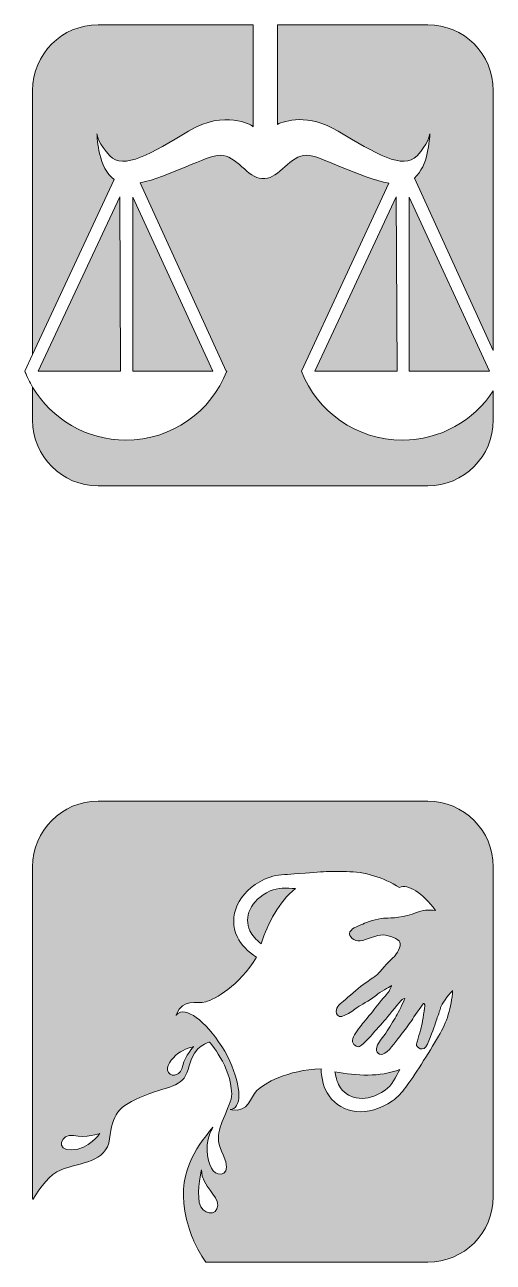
# Model space of a CAD drawing. Header units: inches. Extents: x 78 to 1162, y -895 to -77.
# Drawn here: x 1027.7 to 1162.1, y -447.4 to -92.8 of the extents above; entities that cross this region are included whole.
import ezdxf

# ---------------------------------------------------------------- set-up
doc = ezdxf.new("R2010")
doc.units = ezdxf.units.IN
doc.header["$MEASUREMENT"] = 0
doc.layers.add('Layer 1', color=7, linetype='Continuous')

# ---------------------------------------------------------------- blocks, each defined once
blk = doc.blocks.new('block 22')
at = {"layer": 'Layer 1', "true_color": 0x231f20}
h = blk.add_hatch(color=250, dxfattribs=at)
h.dxf.hatch_style = 2
edge = h.paths.add_edge_path()
edge.add_spline(control_points=[(1135.3, -392.08), (1134.1, -394.37), (1133.05, -396.67), (1131.06, -398.06), (1125.82, -401.73), (1120.68, -400.81), (1118.3, -397.4), (1117.36, -396.07), (1117.04, -394.64), (1116.68, -392.76), (1122.98, -393.93), (1129.54, -394.39), (1135.3, -392.08)], knot_values=[0, 0, 0, 0, 1, 1, 1, 2, 2, 2, 3, 3, 3, 4, 4, 4, 4], degree=3, periodic=1)
edge = h.paths.add_edge_path()
edge.add_spline(control_points=[(1105.38, -340.29), (1100.5, -344.13), (1097.62, -350.03), (1095.49, -356.07), (1094.04, -354.83), (1092.96, -353.83), (1092.27, -352.36), (1090.52, -348.59), (1092.29, -343.67), (1098.08, -340.97), (1100.29, -339.94), (1102.81, -340.18), (1105.38, -340.29)], knot_values=[0, 0, 0, 0, 1, 1, 1, 2, 2, 2, 3, 3, 3, 4, 4, 4, 4], degree=3, periodic=1)
edge = h.paths.add_edge_path()
edge.add_spline(control_points=[(1029.98, -334.05), (1029.98, -323.66), (1038.4, -315.24), (1048.78, -315.24), (1048.78, -315.24), (1143.29, -315.24), (1143.29, -315.24), (1153.67, -315.24), (1162.09, -323.66), (1162.09, -334.05), (1162.09, -334.05), (1162.09, -428.55), (1162.09, -428.55), (1162.09, -438.94), (1153.67, -447.35), (1143.29, -447.35), (1143.29, -447.35), (1079.7, -447.35), (1079.7, -447.35), (1077.5, -444.41), (1075.5, -440.44), (1074.14, -435.06), (1070.93, -422.33), (1076.8, -414.62), (1081.65, -408.68), (1081.36, -409.28), (1081.09, -409.89), (1080.84, -410.49), (1079.08, -414.84), (1080.38, -419.42), (1081.78, -421.19), (1083.19, -422.95), (1087.54, -422.59), (1084.61, -416.6), (1081.67, -410.6), (1084.14, -408.37), (1086.33, -402.18), (1086.83, -401.14), (1087.1, -400.12), (1087.07, -399.08), (1086.84, -391.09), (1080.73, -384.28), (1080.73, -384.28), (1080.73, -384.28), (1076.26, -384.98), (1074.85, -391.09), (1073.44, -397.21), (1070.15, -396.5), (1062.15, -399.56), (1054.17, -402.61), (1052.98, -405.19), (1052.05, -412.01), (1051.11, -418.83), (1043.82, -418.6), (1037.94, -420.95), (1035.11, -422.08), (1032.23, -425.83), (1030, -429.41), (1029.98, -429.13), (1029.98, -428.84), (1029.98, -428.55), (1029.98, -428.55), (1029.98, -334.05), (1029.98, -334.05)], knot_values=[0, 0, 0, 0, 1, 1, 1, 2, 2, 2, 3, 3, 3, 4, 4, 4, 5, 5, 5, 6, 6, 6, 7, 7, 7, 8, 8, 8, 9, 9, 9, 10, 10, 10, 11, 11, 11, 12, 12, 12, 13, 13, 13, 14, 14, 14, 15, 15, 15, 16, 16, 16, 17, 17, 17, 18, 18, 18, 19, 19, 19, 20, 20, 20, 21, 21, 21, 21], degree=3, periodic=1)
edge = h.paths.add_edge_path()
edge.add_spline(control_points=[(1146.38, -382.56), (1148.79, -378.72), (1150.15, -374.23), (1150.43, -369.51), (1150.23, -369.74), (1150.04, -369.96), (1149.86, -370.15), (1148.38, -371.71), (1146.96, -374.16), (1146.93, -374.6), (1146.9, -375.05), (1146.05, -377.02), (1145.73, -378.21), (1145.4, -379.41), (1144.33, -382.3), (1143.24, -384.86), (1142.15, -387.41), (1139.88, -385.79), (1140.07, -384.89), (1140.26, -383.99), (1141.28, -380.96), (1141.54, -379.64), (1141.8, -378.32), (1142.56, -374.18), (1142.42, -373.59), (1142.28, -372.99), (1142.11, -373.2), (1142.11, -373.2), (1142.11, -373.2), (1139.7, -376.38), (1139.02, -377.57), (1138.34, -378.76), (1136.91, -380.48), (1136.06, -381.58), (1135.22, -382.69), (1133.35, -385.39), (1131.65, -387), (1129.96, -388.61), (1128.61, -387.5), (1128.58, -386.23), (1128.56, -384.96), (1130.68, -382.59), (1131.65, -381.07), (1132.62, -379.54), (1133.88, -377.61), (1134.56, -376.36), (1135.23, -375.1), (1136.77, -371.76), (1136.77, -371.76), (1136.77, -371.76), (1136.6, -371.62), (1135.94, -372.11), (1135.28, -372.6), (1132.16, -376.59), (1131.55, -377.36), (1130.94, -378.13), (1128.54, -380.62), (1127.78, -381.62), (1127.03, -382.63), (1124.11, -385.72), (1123.37, -385.61), (1122.63, -385.5), (1121.34, -384.68), (1121.78, -383.28), (1122.22, -381.88), (1123.77, -380.03), (1124.62, -378.99), (1125.47, -377.95), (1127.49, -375.55), (1128.12, -374.68), (1128.76, -373.81), (1131.22, -370.91), (1131.75, -370.3), (1132.28, -369.7), (1133.29, -367.72), (1132.81, -368.14), (1132.33, -368.55), (1129.5, -369.89), (1128.61, -370.78), (1127.72, -371.66), (1124.58, -373.44), (1123.6, -374.02), (1122.63, -374.59), (1118.43, -378.12), (1117.44, -376.6), (1116.45, -375.08), (1117.51, -373.87), (1118.64, -372.97), (1119.79, -372.06), (1122.44, -369.62), (1124, -368.37), (1125.57, -367.12), (1128.34, -365.44), (1128.9, -364.86), (1129.46, -364.28), (1131.98, -361.24), (1133.26, -360.17), (1134.55, -359.1), (1135.75, -356.7), (1135.33, -355.68), (1134.91, -354.66), (1132.34, -353.74), (1130.52, -353.57), (1128.7, -353.42), (1125.68, -355.12), (1123.94, -355.27), (1122.21, -355.42), (1120.43, -354.06), (1121, -352.72), (1121.58, -351.37), (1123.89, -350.9), (1125.18, -350.24), (1126.46, -349.58), (1129.96, -348.7), (1131.23, -348.73), (1132.5, -348.77), (1136.8, -348.6), (1140.07, -347.17), (1141.6, -346.49), (1143.64, -346.31), (1145.54, -346.54), (1141.83, -341.59), (1137.61, -338.81), (1135.18, -340), (1130.49, -337.01), (1125.21, -335.41), (1119.96, -335.43), (1114.15, -335.29), (1113.82, -335.41), (1103.05, -336.22), (1100.79, -336.25), (1098.54, -336.65), (1096.51, -337.6), (1088.71, -341.23), (1086.02, -348.42), (1088.64, -354.05), (1089.79, -356.51), (1091.71, -358.31), (1094.21, -359.95), (1089.13, -368.2), (1082.27, -372.03), (1079.62, -372.76), (1076.97, -373.48), (1073.03, -371.58), (1071.24, -376.26), (1071.2, -376.39), (1071.15, -376.51), (1071.11, -376.64), (1071.31, -376.35), (1071.56, -376.12), (1071.85, -375.95), (1074.66, -374.33), (1080.53, -379.21), (1085.1, -386.91), (1089.22, -394.51), (1090.39, -401.71), (1087.65, -403.29), (1087.36, -403.46), (1087.03, -403.56), (1086.68, -403.59), (1086.81, -403.62), (1086.94, -403.64), (1087.07, -403.66), (1092.03, -404.45), (1092.34, -400.09), (1094.3, -398.16), (1096.25, -396.23), (1103, -392.2), (1112.69, -391.93), (1112.85, -394.91), (1113.45, -397.47), (1115.01, -399.7), (1118.57, -404.79), (1126.14, -406.04), (1133.19, -401.11), (1134.69, -400.06), (1135.94, -398.71), (1136.98, -397.19), (1139.16, -394.32), (1143.63, -387.37), (1146.38, -382.56)], knot_values=[0, 0, 0, 0, 1, 1, 1, 2, 2, 2, 3, 3, 3, 4, 4, 4, 5, 5, 5, 6, 6, 6, 7, 7, 7, 8, 8, 8, 9, 9, 9, 10, 10, 10, 11, 11, 11, 12, 12, 12, 13, 13, 13, 14, 14, 14, 15, 15, 15, 16, 16, 16, 17, 17, 17, 18, 18, 18, 19, 19, 19, 20, 20, 20, 21, 21, 21, 22, 22, 22, 23, 23, 23, 24, 24, 24, 25, 25, 25, 26, 26, 26, 27, 27, 27, 28, 28, 28, 29, 29, 29, 30, 30, 30, 31, 31, 31, 32, 32, 32, 33, 33, 33, 34, 34, 34, 35, 35, 35, 36, 36, 36, 37, 37, 37, 38, 38, 38, 39, 39, 39, 40, 40, 40, 41, 41, 41, 42, 42, 42, 43, 43, 43, 44, 44, 44, 45, 45, 45, 46, 46, 46, 47, 47, 47, 48, 48, 48, 49, 49, 49, 50, 50, 50, 51, 51, 51, 52, 52, 52, 53, 53, 53, 54, 54, 54, 55, 55, 55, 56, 56, 56, 57, 57, 57, 58, 58, 58, 59, 59, 59, 60, 60, 60, 60], degree=3, periodic=1)
edge = h.paths.add_edge_path()
edge.add_spline(control_points=[(1049.23, -410.49), (1049.23, -410.49), (1045.23, -411.78), (1041.7, -411.08), (1038.18, -410.37), (1036.29, -415.42), (1041.23, -415.19), (1046.17, -414.95), (1049.23, -410.49), (1049.23, -410.49)], knot_values=[0, 0, 0, 0, 1, 1, 1, 2, 2, 2, 3, 3, 3, 3], degree=3, periodic=1)
edge = h.paths.add_edge_path()
edge.add_spline(control_points=[(1078.38, -420.83), (1078.38, -420.83), (1077.08, -426.59), (1077.79, -430.24), (1078.5, -433.88), (1082.96, -434.23), (1083.08, -431.06), (1083.19, -427.88), (1078.61, -426.12), (1078.38, -420.83)], knot_values=[0, 0, 0, 0, 1, 1, 1, 2, 2, 2, 3, 3, 3, 3], degree=3, periodic=1)
edge = h.paths.add_edge_path()
edge.add_spline(control_points=[(1076.14, -385.57), (1076.14, -385.57), (1073.44, -386.16), (1071.67, -387.57), (1069.91, -388.98), (1067.8, -391.44), (1068.97, -392.98), (1070.15, -394.5), (1072.5, -393.79), (1073.09, -390.98), (1073.67, -388.15), (1076.14, -385.57), (1076.14, -385.57)], knot_values=[0, 0, 0, 0, 1, 1, 1, 2, 2, 2, 3, 3, 3, 4, 4, 4, 4], degree=3, periodic=1)
at = {"layer": 'Layer 1', "lineweight": 0}
for points, knots in [([(1029.98, -334.05), (1029.98, -323.66), (1038.4, -315.24), (1048.78, -315.24), (1048.78, -315.24), (1143.29, -315.24), (1143.29, -315.24), (1153.67, -315.24), (1162.09, -323.66), (1162.09, -334.05), (1162.09, -334.05), (1162.09, -428.55), (1162.09, -428.55), (1162.09, -438.94), (1153.67, -447.35), (1143.29, -447.35), (1143.29, -447.35), (1079.7, -447.35), (1079.7, -447.35), (1077.5, -444.41), (1075.5, -440.44), (1074.14, -435.06), (1070.93, -422.33), (1076.8, -414.62), (1081.65, -408.68), (1081.36, -409.28), (1081.09, -409.89), (1080.84, -410.49), (1079.08, -414.84), (1080.38, -419.42), (1081.78, -421.19), (1083.19, -422.95), (1087.54, -422.59), (1084.61, -416.6), (1081.67, -410.6), (1084.14, -408.37), (1086.33, -402.18), (1086.83, -401.14), (1087.1, -400.12), (1087.07, -399.08), (1086.84, -391.09), (1080.73, -384.28), (1080.73, -384.28), (1080.73, -384.28), (1076.26, -384.98), (1074.85, -391.09), (1073.44, -397.21), (1070.15, -396.5), (1062.15, -399.56), (1054.17, -402.61), (1052.98, -405.19), (1052.05, -412.01), (1051.11, -418.83), (1043.82, -418.6), (1037.94, -420.95), (1035.11, -422.08), (1032.23, -425.83), (1030, -429.41), (1029.98, -429.13), (1029.98, -428.84), (1029.98, -428.55), (1029.98, -428.55), (1029.98, -334.05), (1029.98, -334.05)], [0, 0, 0, 0, 1, 1, 1, 2, 2, 2, 3, 3, 3, 4, 4, 4, 5, 5, 5, 6, 6, 6, 7, 7, 7, 8, 8, 8, 9, 9, 9, 10, 10, 10, 11, 11, 11, 12, 12, 12, 13, 13, 13, 14, 14, 14, 15, 15, 15, 16, 16, 16, 17, 17, 17, 18, 18, 18, 19, 19, 19, 20, 20, 20, 21, 21, 21, 21]), ([(1146.38, -382.56), (1148.79, -378.72), (1150.15, -374.23), (1150.43, -369.51), (1150.23, -369.74), (1150.04, -369.96), (1149.86, -370.15), (1148.38, -371.71), (1146.96, -374.16), (1146.93, -374.6), (1146.9, -375.05), (1146.05, -377.02), (1145.73, -378.21), (1145.4, -379.41), (1144.33, -382.3), (1143.24, -384.86), (1142.15, -387.41), (1139.88, -385.79), (1140.07, -384.89), (1140.26, -383.99), (1141.28, -380.96), (1141.54, -379.64), (1141.8, -378.32), (1142.56, -374.18), (1142.42, -373.59), (1142.28, -372.99), (1142.11, -373.2), (1142.11, -373.2), (1142.11, -373.2), (1139.7, -376.38), (1139.02, -377.57), (1138.34, -378.76), (1136.91, -380.48), (1136.06, -381.58), (1135.22, -382.69), (1133.35, -385.39), (1131.65, -387), (1129.96, -388.61), (1128.61, -387.5), (1128.58, -386.23), (1128.56, -384.96), (1130.68, -382.59), (1131.65, -381.07), (1132.62, -379.54), (1133.88, -377.61), (1134.56, -376.36), (1135.23, -375.1), (1136.77, -371.76), (1136.77, -371.76), (1136.77, -371.76), (1136.6, -371.62), (1135.94, -372.11), (1135.28, -372.6), (1132.16, -376.59), (1131.55, -377.36), (1130.94, -378.13), (1128.54, -380.62), (1127.78, -381.62), (1127.03, -382.63), (1124.11, -385.72), (1123.37, -385.61), (1122.63, -385.5), (1121.34, -384.68), (1121.78, -383.28), (1122.22, -381.88), (1123.77, -380.03), (1124.62, -378.99), (1125.47, -377.95), (1127.49, -375.55), (1128.12, -374.68), (1128.76, -373.81), (1131.22, -370.91), (1131.75, -370.3), (1132.28, -369.7), (1133.29, -367.72), (1132.81, -368.14), (1132.33, -368.55), (1129.5, -369.89), (1128.61, -370.78), (1127.72, -371.66), (1124.58, -373.44), (1123.6, -374.02), (1122.63, -374.59), (1118.43, -378.12), (1117.44, -376.6), (1116.45, -375.08), (1117.51, -373.87), (1118.64, -372.97), (1119.79, -372.06), (1122.44, -369.62), (1124, -368.37), (1125.57, -367.12), (1128.34, -365.44), (1128.9, -364.86), (1129.46, -364.28), (1131.98, -361.24), (1133.26, -360.17), (1134.55, -359.1), (1135.75, -356.7), (1135.33, -355.68), (1134.91, -354.66), (1132.34, -353.74), (1130.52, -353.57), (1128.7, -353.42), (1125.68, -355.12), (1123.94, -355.27), (1122.21, -355.42), (1120.43, -354.06), (1121, -352.72), (1121.58, -351.37), (1123.89, -350.9), (1125.18, -350.24), (1126.46, -349.58), (1129.96, -348.7), (1131.23, -348.73), (1132.5, -348.77), (1136.8, -348.6), (1140.07, -347.17), (1141.6, -346.49), (1143.64, -346.31), (1145.54, -346.54), (1141.83, -341.59), (1137.61, -338.81), (1135.18, -340), (1130.49, -337.01), (1125.21, -335.41), (1119.96, -335.43), (1114.15, -335.29), (1113.82, -335.41), (1103.05, -336.22), (1100.79, -336.25), (1098.54, -336.65), (1096.51, -337.6), (1088.71, -341.23), (1086.02, -348.42), (1088.64, -354.05), (1089.79, -356.51), (1091.71, -358.31), (1094.21, -359.95), (1089.13, -368.2), (1082.27, -372.03), (1079.62, -372.76), (1076.97, -373.48), (1073.03, -371.58), (1071.24, -376.26), (1071.2, -376.39), (1071.15, -376.51), (1071.11, -376.64), (1071.31, -376.35), (1071.56, -376.12), (1071.85, -375.95), (1074.66, -374.33), (1080.53, -379.21), (1085.1, -386.91), (1089.22, -394.51), (1090.39, -401.71), (1087.65, -403.29), (1087.36, -403.46), (1087.03, -403.56), (1086.68, -403.59), (1086.81, -403.62), (1086.94, -403.64), (1087.07, -403.66), (1092.03, -404.45), (1092.34, -400.09), (1094.3, -398.16), (1096.25, -396.23), (1103, -392.2), (1112.69, -391.93), (1112.85, -394.91), (1113.45, -397.47), (1115.01, -399.7), (1118.57, -404.79), (1126.14, -406.04), (1133.19, -401.11), (1134.69, -400.06), (1135.94, -398.71), (1136.98, -397.19), (1139.16, -394.32), (1143.63, -387.37), (1146.38, -382.56)], [0, 0, 0, 0, 1, 1, 1, 2, 2, 2, 3, 3, 3, 4, 4, 4, 5, 5, 5, 6, 6, 6, 7, 7, 7, 8, 8, 8, 9, 9, 9, 10, 10, 10, 11, 11, 11, 12, 12, 12, 13, 13, 13, 14, 14, 14, 15, 15, 15, 16, 16, 16, 17, 17, 17, 18, 18, 18, 19, 19, 19, 20, 20, 20, 21, 21, 21, 22, 22, 22, 23, 23, 23, 24, 24, 24, 25, 25, 25, 26, 26, 26, 27, 27, 27, 28, 28, 28, 29, 29, 29, 30, 30, 30, 31, 31, 31, 32, 32, 32, 33, 33, 33, 34, 34, 34, 35, 35, 35, 36, 36, 36, 37, 37, 37, 38, 38, 38, 39, 39, 39, 40, 40, 40, 41, 41, 41, 42, 42, 42, 43, 43, 43, 44, 44, 44, 45, 45, 45, 46, 46, 46, 47, 47, 47, 48, 48, 48, 49, 49, 49, 50, 50, 50, 51, 51, 51, 52, 52, 52, 53, 53, 53, 54, 54, 54, 55, 55, 55, 56, 56, 56, 57, 57, 57, 58, 58, 58, 59, 59, 59, 60, 60, 60, 60]), ([(1105.38, -340.29), (1100.5, -344.13), (1097.62, -350.03), (1095.49, -356.07), (1094.04, -354.83), (1092.96, -353.83), (1092.27, -352.36), (1090.52, -348.59), (1092.29, -343.67), (1098.08, -340.97), (1100.29, -339.94), (1102.81, -340.18), (1105.38, -340.29)], [0, 0, 0, 0, 1, 1, 1, 2, 2, 2, 3, 3, 3, 4, 4, 4, 4]), ([(1076.14, -385.57), (1076.14, -385.57), (1073.44, -386.16), (1071.67, -387.57), (1069.91, -388.98), (1067.8, -391.44), (1068.97, -392.98), (1070.15, -394.5), (1072.5, -393.79), (1073.09, -390.98), (1073.67, -388.15), (1076.14, -385.57), (1076.14, -385.57)], [0, 0, 0, 0, 1, 1, 1, 2, 2, 2, 3, 3, 3, 4, 4, 4, 4]), ([(1135.3, -392.08), (1134.1, -394.37), (1133.05, -396.67), (1131.06, -398.06), (1125.82, -401.73), (1120.68, -400.81), (1118.3, -397.4), (1117.36, -396.07), (1117.04, -394.64), (1116.68, -392.76), (1122.98, -393.93), (1129.54, -394.39), (1135.3, -392.08)], [0, 0, 0, 0, 1, 1, 1, 2, 2, 2, 3, 3, 3, 4, 4, 4, 4]), ([(1049.23, -410.49), (1049.23, -410.49), (1045.23, -411.78), (1041.7, -411.08), (1038.18, -410.37), (1036.29, -415.42), (1041.23, -415.19), (1046.17, -414.95), (1049.23, -410.49), (1049.23, -410.49)], [0, 0, 0, 0, 1, 1, 1, 2, 2, 2, 3, 3, 3, 3]), ([(1078.38, -420.83), (1078.38, -420.83), (1077.08, -426.59), (1077.79, -430.24), (1078.5, -433.88), (1082.96, -434.23), (1083.08, -431.06), (1083.19, -427.88), (1078.61, -426.12), (1078.38, -420.83)], [0, 0, 0, 0, 1, 1, 1, 2, 2, 2, 3, 3, 3, 3])]:
    blk.add_open_spline(points, degree=3, knots=knots, dxfattribs=at)
blk = doc.blocks.new('block 23')
at = {"layer": 'Layer 1', "true_color": 0x231f20}
h = blk.add_hatch(color=250, dxfattribs=at)
h.dxf.hatch_style = 2
edge = h.paths.add_edge_path()
edge.add_spline(control_points=[(1100.19, -92.77), (1100.19, -92.77), (1143.29, -92.77), (1143.29, -92.77), (1153.67, -92.77), (1162.09, -101.19), (1162.09, -111.58), (1162.09, -111.58), (1162.09, -186.07), (1162.09, -186.07), (1162.09, -186.07), (1139.48, -136.69), (1139.48, -136.69), (1143.47, -133.23), (1143.85, -125.44), (1143.89, -124.01), (1143.83, -124.69), (1143.4, -126.85), (1140.22, -130.3), (1136.32, -134.53), (1128.17, -129.6), (1117.61, -123.26), (1108.95, -118.05), (1102.29, -120.33), (1100.19, -121.31), (1100.19, -121.31), (1100.19, -92.77), (1100.19, -92.77)], knot_values=[0, 0, 0, 0, 1, 1, 1, 2, 2, 2, 3, 3, 3, 4, 4, 4, 5, 5, 5, 6, 6, 6, 7, 7, 7, 8, 8, 8, 9, 9, 9, 9], degree=3, periodic=1)
edge = h.paths.add_edge_path()
edge.add_spline(control_points=[(1029.98, -111.58), (1029.98, -101.19), (1038.39, -92.77), (1048.78, -92.77), (1048.78, -92.77), (1093.27, -92.77), (1093.27, -92.77), (1093.27, -92.77), (1093.27, -122), (1093.27, -122), (1093.27, -122), (1092.83, -121.67), (1092.83, -121.67), (1092.83, -121.67), (1085.26, -116.92), (1074.7, -123.26), (1064.15, -129.6), (1056, -134.53), (1052.1, -130.3), (1048.91, -126.85), (1048.48, -124.69), (1048.44, -124.01), (1048.47, -125.5), (1048.88, -133.9), (1053.36, -137.11), (1053.36, -137.11), (1029.98, -187.27), (1029.98, -187.27), (1029.98, -187.27), (1027.76, -192.02), (1027.76, -192.02), (1028.34, -193.63), (1029.1, -195.17), (1029.98, -196.62), (1035.42, -205.71), (1045.35, -211.79), (1056.7, -211.79), (1069.88, -211.79), (1081.15, -203.59), (1085.69, -192.02), (1085.69, -192.02), (1085.51, -192.02), (1085.51, -192.02), (1085.51, -192.02), (1060.79, -138.04), (1060.79, -138.04), (1068.86, -136.51), (1080.01, -130.12), (1083.77, -130.12), (1088.36, -130.12), (1091.8, -136.82), (1095.7, -136.82), (1095.86, -136.82), (1096.01, -136.81), (1096.16, -136.79), (1096.31, -136.81), (1096.46, -136.82), (1096.62, -136.82), (1100.52, -136.82), (1103.96, -130.12), (1108.55, -130.12), (1112.41, -130.12), (1124.07, -136.86), (1132.18, -138.15), (1132.18, -138.15), (1107.07, -192.02), (1107.07, -192.02), (1111.56, -203.59), (1122.83, -211.79), (1136.01, -211.79), (1146.93, -211.79), (1156.54, -206.16), (1162.09, -197.66), (1162.09, -197.66), (1162.09, -206.08), (1162.09, -206.08), (1162.09, -216.47), (1153.67, -224.89), (1143.29, -224.89), (1143.29, -224.89), (1048.78, -224.89), (1048.78, -224.89), (1038.39, -224.89), (1029.98, -216.47), (1029.98, -206.08), (1029.98, -206.08), (1029.98, -196.62), (1029.98, -196.62), (1029.1, -195.17), (1028.34, -193.63), (1027.71, -192.02), (1027.71, -192.02), (1029.98, -187.27), (1029.98, -187.27), (1029.98, -187.27), (1029.98, -111.58), (1029.98, -111.58)], knot_values=[0, 0, 0, 0, 1, 1, 1, 2, 2, 2, 3, 3, 3, 4, 4, 4, 5, 5, 5, 6, 6, 6, 7, 7, 7, 8, 8, 8, 9, 9, 9, 10, 10, 10, 11, 11, 11, 12, 12, 12, 13, 13, 13, 14, 14, 14, 15, 15, 15, 16, 16, 16, 17, 17, 17, 18, 18, 18, 19, 19, 19, 20, 20, 20, 21, 21, 21, 22, 22, 22, 23, 23, 23, 24, 24, 24, 25, 25, 25, 26, 26, 26, 27, 27, 27, 28, 28, 28, 29, 29, 29, 30, 30, 30, 31, 31, 31, 32, 32, 32, 32], degree=3, periodic=1)
h.paths.add_polyline_path([(1134.28, -142.06), (1134.53, -192.02), (1110.88, -192.02)])
h.paths.add_polyline_path([(1137.99, -142.17), (1161, -192.02), (1137.99, -192.02)])
h.paths.add_polyline_path([(1054.97, -142.06), (1055.22, -192.02), (1031.58, -192.02)])
h.paths.add_polyline_path([(1058.68, -142.17), (1081.69, -192.02), (1058.68, -192.02)])
at = {"layer": 'Layer 1', "lineweight": 0}
for points in [[(1054.97, -142.06), (1055.22, -192.02), (1031.58, -192.02), (1054.97, -142.06)], [(1058.68, -142.17), (1081.69, -192.02), (1058.68, -192.02), (1058.68, -142.17)], [(1134.28, -142.06), (1134.53, -192.02), (1110.88, -192.02), (1134.28, -142.06)], [(1137.99, -142.17), (1161, -192.02), (1137.99, -192.02), (1137.99, -142.17)]]:
    blk.add_lwpolyline(points, dxfattribs=at)
for points, knots in [([(1029.98, -111.58), (1029.98, -101.19), (1038.39, -92.77), (1048.78, -92.77), (1048.78, -92.77), (1093.27, -92.77), (1093.27, -92.77), (1093.27, -92.77), (1093.27, -122), (1093.27, -122), (1093.27, -122), (1092.83, -121.67), (1092.83, -121.67), (1092.83, -121.67), (1085.26, -116.92), (1074.7, -123.26), (1064.15, -129.6), (1056, -134.53), (1052.1, -130.3), (1048.91, -126.85), (1048.48, -124.69), (1048.44, -124.01), (1048.47, -125.5), (1048.88, -133.9), (1053.36, -137.11), (1053.36, -137.11), (1029.98, -187.27), (1029.98, -187.27), (1029.98, -187.27), (1027.76, -192.02), (1027.76, -192.02), (1028.34, -193.63), (1029.1, -195.17), (1029.98, -196.62), (1035.42, -205.71), (1045.35, -211.79), (1056.7, -211.79), (1069.88, -211.79), (1081.15, -203.59), (1085.69, -192.02), (1085.69, -192.02), (1085.51, -192.02), (1085.51, -192.02), (1085.51, -192.02), (1060.79, -138.04), (1060.79, -138.04), (1068.86, -136.51), (1080.01, -130.12), (1083.77, -130.12), (1088.36, -130.12), (1091.8, -136.82), (1095.7, -136.82), (1095.86, -136.82), (1096.01, -136.81), (1096.16, -136.79), (1096.31, -136.81), (1096.46, -136.82), (1096.62, -136.82), (1100.52, -136.82), (1103.96, -130.12), (1108.55, -130.12), (1112.41, -130.12), (1124.07, -136.86), (1132.18, -138.15), (1132.18, -138.15), (1107.07, -192.02), (1107.07, -192.02), (1111.56, -203.59), (1122.83, -211.79), (1136.01, -211.79), (1146.93, -211.79), (1156.54, -206.16), (1162.09, -197.66), (1162.09, -197.66), (1162.09, -206.08), (1162.09, -206.08), (1162.09, -216.47), (1153.67, -224.89), (1143.29, -224.89), (1143.29, -224.89), (1048.78, -224.89), (1048.78, -224.89), (1038.39, -224.89), (1029.98, -216.47), (1029.98, -206.08), (1029.98, -206.08), (1029.98, -196.62), (1029.98, -196.62), (1029.1, -195.17), (1028.34, -193.63), (1027.71, -192.02), (1027.71, -192.02), (1029.98, -187.27), (1029.98, -187.27), (1029.98, -187.27), (1029.98, -111.58), (1029.98, -111.58)], [0, 0, 0, 0, 1, 1, 1, 2, 2, 2, 3, 3, 3, 4, 4, 4, 5, 5, 5, 6, 6, 6, 7, 7, 7, 8, 8, 8, 9, 9, 9, 10, 10, 10, 11, 11, 11, 12, 12, 12, 13, 13, 13, 14, 14, 14, 15, 15, 15, 16, 16, 16, 17, 17, 17, 18, 18, 18, 19, 19, 19, 20, 20, 20, 21, 21, 21, 22, 22, 22, 23, 23, 23, 24, 24, 24, 25, 25, 25, 26, 26, 26, 27, 27, 27, 28, 28, 28, 29, 29, 29, 30, 30, 30, 31, 31, 31, 32, 32, 32, 32]), ([(1100.19, -92.77), (1100.19, -92.77), (1143.29, -92.77), (1143.29, -92.77), (1153.67, -92.77), (1162.09, -101.19), (1162.09, -111.58), (1162.09, -111.58), (1162.09, -186.07), (1162.09, -186.07), (1162.09, -186.07), (1139.48, -136.69), (1139.48, -136.69), (1143.47, -133.23), (1143.85, -125.44), (1143.89, -124.01), (1143.83, -124.69), (1143.4, -126.85), (1140.22, -130.3), (1136.32, -134.53), (1128.17, -129.6), (1117.61, -123.26), (1108.95, -118.05), (1102.29, -120.33), (1100.19, -121.31), (1100.19, -121.31), (1100.19, -92.77), (1100.19, -92.77)], [0, 0, 0, 0, 1, 1, 1, 2, 2, 2, 3, 3, 3, 4, 4, 4, 5, 5, 5, 6, 6, 6, 7, 7, 7, 8, 8, 8, 9, 9, 9, 9])]:
    blk.add_open_spline(points, degree=3, knots=knots, dxfattribs=at)

msp = doc.modelspace()

# ---------------------------------------------------------------- block references
at = {"layer": 'Layer 1'}
for name in ['block 23', 'block 22']:
    msp.add_blockref(name, (0, 0), dxfattribs=at)

doc.saveas('drawing.dxf')
